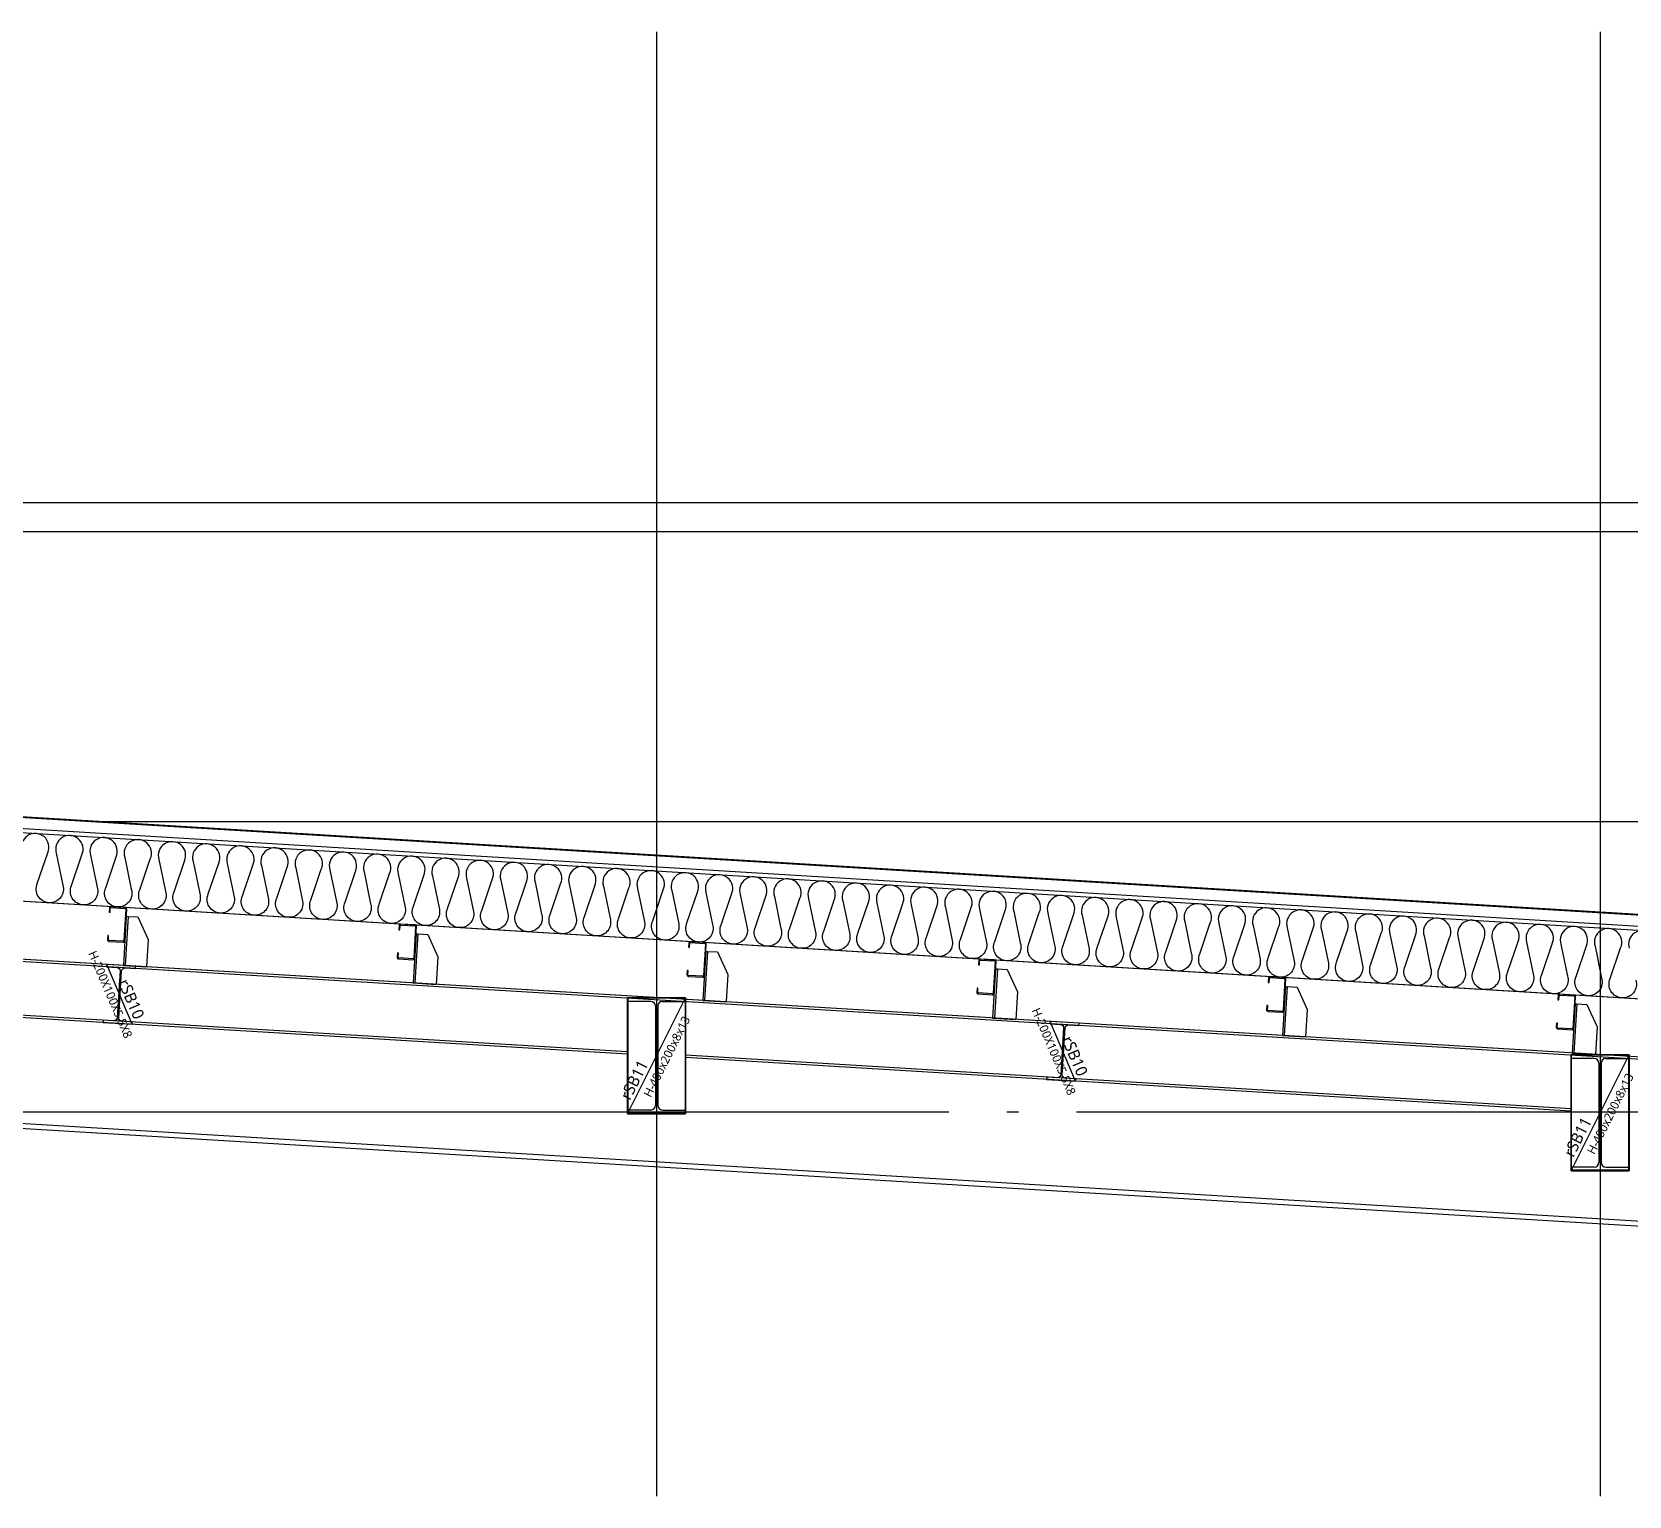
# Model space of a CAD drawing. Header units: millimetres. Extents: x 0 to 672800, y 0 to 118800.
# Drawn here: x 541715 to 547217, y 76671 to 81716 of the extents above; entities that cross this region are included whole.
import ezdxf
from ezdxf.enums import TextEntityAlignment as Align

# ---------------------------------------------------------------- set-up
doc = ezdxf.new("R2010")
doc.units = ezdxf.units.MM
doc.header["$LTSCALE"] = 200
doc.linetypes.add('CEN-GAUN', pattern=[32.2, 30, -1, 0.2, -1])
doc.layers.get('DEFPOINTS').update_dxf_attribs({"color": 137})
for name, color, linetype in [('0-S-col', 4, 'Continuous'), ('01외벽패널', 3, 'Continuous'), ('09GIRDER', 2, 'Continuous'), ('6ELE', 6, 'Continuous'), ('8ELE', 8, 'Continuous'), ('A-ELE-9', 9, 'Continuous'), ('A-STL4', 4, 'Continuous'), ('CEN', 1, 'CEN-GAUN'), ('ELE-6', 6, 'Continuous'), ('ELE-8', 8, 'Continuous'), ('ELE-STL', 252, 'Continuous'), ('Insul', 252, 'Continuous'), ('PANEL', 6, 'Continuous'), ('S-253', 252, 'Continuous'), ('STEEL-E', 6, 'Continuous'), ('SYP_INSUL', 252, 'Continuous')]:
    doc.layers.add(name, color=color, linetype=linetype)
doc.layers.add('Defpoint', color=125, linetype='Continuous', plot=False)
doc.styles.add('스타일1', font='malgun.ttf')

# ---------------------------------------------------------------- blocks, each defined once
blk = doc.blocks.new('PURLIN-120x60')
at = {"layer": 'A-ELE-9', "linetype": 'ByBlock'}
for p, q in [((-40, 170), (-80, 95)), ((-6, 170), (-40, 170)), ((-6, 170), (-6, 0)), ((0, 170), (0, 0)), ((-80, 95), (-80, 0)), ((0, 0), (-80, 0))]:
    blk.add_line(p, q, dxfattribs=at)
at = {"layer": 'A-ELE-9'}
blk.add_line((0, 170), (-6, 170), dxfattribs=at)
at = {"layer": 'A-STL4'}
blk.add_lwpolyline([(56.8, 100), (60, 100), (60, 85.4, -0.414214), (54.6, 80), (5.5, 80, -0.414214), (0, 85.4), (0, 194.6, -0.414214), (5.5, 200), (54.6, 200, -0.414214), (60, 194.6), (60, 180), (56.8, 180), (56.8, 194.3, 0.414214), (54.3, 196.8), (5.8, 196.8, 0.414214), (3.2, 194.3), (3.2, 85.7, 0.414214), (5.8, 83.2), (54.3, 83.2, 0.414214), (56.8, 85.7)], format="xyb", close=True, dxfattribs=at)
blk = doc.blocks.new('stud-12')
at = {"layer": 'ELE-8'}
for p, q in [((29753.7, 200), (14794.6, 200)), ((29647, 0), (14806.7, 0))]:
    blk.add_line(p, q, dxfattribs=at)
at = {"xscale": -0.9999999999999999, "rotation": 359.9999999996471}
for p in [(22000, 0), (23000, 0), (24000, 0), (25000, 0), (26000, 0), (27000, 0)]:
    blk.add_blockref('PURLIN-120x60', p, dxfattribs=at)
blk = doc.blocks.new('*U463')
for p, q in [((80, 387), (0, 387)), ((120, 387), (200, 387)), ((96, 371), (96, 29)), ((104, 371), (104, 29)), ((80, 13), (0, 13)), ((120, 13), (200, 13))]:
    blk.add_line(p, q)
for points in [[(200, 387), (200, 400), (0, 400), (0, 387)], [(0, 13), (0, 0), (200, 0), (200, 13)]]:
    blk.add_lwpolyline(points)
for centre, start, end in [((80, 371), 0, 90), ((120, 371), 90, 180), ((80, 29), 270, 0), ((120, 29), 180, 270)]:
    blk.add_arc(centre, 16, start, end)
blk = doc.blocks.new('SG-rSB11')
at = {"layer": 'DEFPOINTS'}
blk.add_line((-100, -400), (100, 0), dxfattribs=at)
blk.add_lwpolyline([(-100, 0), (100, 0), (100, -400), (-100, -400)], close=True, dxfattribs=at)
at = {"layer": '09GIRDER'}
blk.add_blockref('*U463', (-100, -400), dxfattribs=at)
at = {"layer": 'DEFPOINTS', "style": '스타일1'}
for s, height, p in [('H-400x200x8x13', 30, (35.1, -203.1)), ('rSB11', 40, (-77.4, -283.2, 0))]:
    blk.add_text(s, height=height, rotation=63.3193, dxfattribs=at).set_placement(p, align=Align.MIDDLE_CENTER)

msp = doc.modelspace()

# ---------------------------------------------------------------- linework, layer by layer
at = {"layer": '0-S-col', "color": 8}
for p, q in [((550366.7, 77986.9), (534849.5, 78925.2)), ((543767.2, 78201.7), (540716.7, 78386.1)), ((543767.2, 78193.6), (540716.7, 78378.1)), ((550217.2, 77438), (537517.2, 78205.9)), ((547017.2, 78005.1), (543967.2, 78189.6)), ((547017.2, 77997.1), (543967.2, 78181.5))]:
    msp.add_line(p, q, dxfattribs=at)
at = {"layer": '01외벽패널'}
msp.add_lwpolyline([(534850, 79370), (549796.1, 78466.3), (549781.9, 78230.7), (534850, 79133.5)], dxfattribs=at)
at = {"layer": '6ELE'}
msp.add_line((534850, 80094.9), (550832.2, 80094.9), dxfattribs=at)
at = {"layer": '8ELE'}
for p, q in [((534850, 79994.9), (550222.2, 79994.9)), ((541947.3, 78994.9), (550267.2, 78994.9))]:
    msp.add_line(p, q, dxfattribs=at)
at = {"layer": 'CEN'}
for p, q in [((532433.9, 80094.9), (554537.6, 80094.9)), ((532433.9, 77994.9), (554537.6, 77994.9))]:
    msp.add_line(p, q, dxfattribs=at)
at = {"layer": 'Defpoint'}
for p, q in [((543867.2, 81715.9), (543867.2, 76670.7)), ((547117.2, 81715.9), (547117.2, 76670.7))]:
    msp.add_line(p, q, dxfattribs=at)
at = {"layer": 'DEFPOINTS'}
for p, q in [((542060.6, 78296.8), (541972.8, 78502.5)), ((545310.6, 78100.3), (545222.8, 78306))]:
    msp.add_line(p, q, dxfattribs=at)
for points in [[(542060.6, 78296.8), (542061, 78304.8), (542024.9, 78307, -0.414214), (542014.5, 78318.6), (542024.3, 78480.3, -0.414214), (542036, 78490.7), (542072.1, 78488.5), (542072.6, 78496.5), (541972.8, 78502.5), (541972.3, 78494.5), (542008.5, 78492.3, -0.414214), (542018.8, 78480.7), (542009.1, 78319, -0.414214), (541997.4, 78308.7), (541961.2, 78310.8), (541960.7, 78302.9)], [(545310.6, 78100.3), (545311, 78108.3), (545274.9, 78110.5, -0.414214), (545264.5, 78122.1), (545274.3, 78283.8, -0.414214), (545286, 78294.2), (545322.1, 78292), (545322.6, 78300), (545222.8, 78306), (545222.3, 78298), (545258.5, 78295.8, -0.414214), (545268.8, 78284.2), (545259.1, 78122.5, -0.414214), (545247.4, 78112.1), (545211.2, 78114.3), (545210.7, 78106.4)]]:
    msp.add_lwpolyline(points, format="xyb", close=True, dxfattribs=at)
at = {"layer": 'ELE-6'}
msp.add_lwpolyline([(534850, 79384), (549948.8, 78471.1), (549951, 78511), (534850, 79424.1)], dxfattribs=at)
at = {"layer": 'ELE-STL'}
msp.add_line((543867.2, 79994.9), (543867.2, 78878.9), dxfattribs=at)
at = {"layer": 'Insul'}
for points in [[(547240.1, 78448.4, -0.524856), (547192.2, 78387.3, -0.524856), (547152, 78453.8), (547187.8, 78559.9, 1.449198), (547099.7, 78565.2), (547122.3, 78455.6, -0.524856), (547074.4, 78394.4, -0.524856), (547034.2, 78460.9), (547070, 78567, 1.449198), (546981.9, 78572.3), (547004.6, 78462.7, -0.524856), (546956.6, 78401.5, -0.524856), (546916.5, 78468), (546952.2, 78574.1, 1.449198), (546864.1, 78579.5), (546886.8, 78469.8, -0.524856), (546838.9, 78408.6, -0.524856), (546798.7, 78475.1), (546834.4, 78581.3, 1.449198), (546746.3, 78586.6), (546769, 78476.9, -0.524856), (546721.1, 78415.8, -0.524856), (546680.9, 78482.3), (546716.6, 78588.4, 1.449198), (546628.5, 78593.7), (546651.2, 78484.1, -0.524856), (546603.3, 78422.9, -0.524856), (546563.1, 78489.4), (546598.8, 78595.5, 1.449198), (546510.7, 78600.8), (546533.4, 78491.2, -0.524856), (546485.5, 78430, -0.524856), (546445.3, 78496.5), (546481, 78602.6, 1.449198), (546392.9, 78608), (546415.6, 78498.3, -0.524856), (546367.7, 78437.1, -0.524856), (546327.5, 78503.6), (546363.3, 78609.8, 1.449198), (546275.2, 78615.1), (546297.8, 78505.4, -0.524856), (546249.9, 78444.2, -0.524856), (546209.7, 78510.7), (546245.5, 78616.9, 1.449198), (546157.4, 78622.2), (546180.1, 78512.5, -0.524856), (546132.1, 78451.4, -0.524856), (546092, 78517.9), (546127.7, 78624, 1.449198), (546039.6, 78629.3), (546062.3, 78519.7, -0.524856), (546014.4, 78458.5, -0.524856), (545974.2, 78525), (546009.9, 78631.1, 1.449198), (545921.8, 78636.4), (545944.5, 78526.8, -0.524856), (545896.6, 78465.6, -0.524856), (545856.4, 78532.1), (545892.1, 78638.2, 1.449198), (545804, 78643.6), (545826.7, 78533.9, -0.524856), (545778.8, 78472.7, -0.524856), (545738.6, 78539.2), (545774.3, 78645.4, 1.449198), (545686.2, 78650.7), (545708.9, 78541, -0.524856), (545661, 78479.9, -0.524856), (545620.8, 78546.4), (545656.6, 78652.5, 1.449198), (545568.4, 78657.8), (545591.1, 78548.2, -0.524856), (545543.2, 78487, -0.524856), (545503, 78553.5), (545538.8, 78659.6, 1.449198), (545450.7, 78664.9), (545473.4, 78555.3, -0.524856), (545425.4, 78494.1, -0.524856), (545385.2, 78560.6), (545421, 78666.7, 1.449198), (545332.9, 78672.1), (545355.6, 78562.4, -0.524856), (545307.7, 78501.2, -0.524856), (545267.5, 78567.7), (545303.2, 78673.8, 1.449198), (545215.1, 78679.2), (545237.8, 78569.5, -0.524856), (545189.9, 78508.3, -0.524856), (545149.7, 78574.8), (545185.4, 78681, 1.449198), (545097.3, 78686.3), (545120, 78576.6, -0.524856), (545072.1, 78515.5, -0.524856), (545031.9, 78582), (545067.6, 78688.1, 1.449198), (544979.5, 78693.4), (545002.2, 78583.8, -0.524856), (544954.3, 78522.6, -0.524856), (544914.1, 78589.1), (544949.8, 78695.2, 1.449198), (544861.7, 78700.5), (544884.4, 78590.9, -0.524856), (544836.5, 78529.7, -0.524856), (544796.3, 78596.2), (544832.1, 78702.3, 1.449198), (544744, 78707.7), (544766.6, 78598, -0.524856), (544718.7, 78536.8, -0.524856), (544678.5, 78603.3), (544714.3, 78709.5, 1.449198), (544626.2, 78714.8), (544648.9, 78605.1, -0.524856), (544600.9, 78544, -0.524856), (544560.8, 78610.5), (544596.5, 78716.6, 1.449198), (544508.4, 78721.9), (544531.1, 78612.3, -0.524856), (544483.2, 78551.1, -0.524856), (544443, 78617.6), (544478.7, 78723.7, 1.449198), (544390.6, 78729), (544413.3, 78619.4, -0.524856), (544365.4, 78558.2, -0.524856), (544325.2, 78624.7), (544360.9, 78730.8, 1.449198), (544272.8, 78736.2), (544295.5, 78626.5, -0.524856), (544247.6, 78565.3, -0.524856), (544207.4, 78631.8), (544243.1, 78737.9, 1.449198), (544155, 78743.3), (544177.7, 78633.6, -0.524856), (544129.8, 78572.4, -0.524856), (544089.6, 78638.9), (544125.3, 78745.1, 1.449198), (544037.2, 78750.4), (544059.9, 78640.7, -0.524856), (544012, 78579.6, -0.524856), (543971.8, 78646.1), (544007.6, 78752.2, 1.449198), (543919.5, 78757.5), (543942.1, 78647.9, -0.524856), (543894.2, 78586.7, -0.524856), (543854, 78653.2), (543889.8, 78759.3, 1.449198), (543801.7, 78764.6), (543824.4, 78655, -0.524856), (543776.5, 78593.8, -0.524856), (543736.3, 78660.3), (543772, 78766.4, 1.449198), (543683.9, 78771.8), (543706.6, 78662.1, -0.524856), (543658.7, 78600.9, -0.524856), (543618.5, 78667.4), (543654.2, 78773.6, 1.449198), (543566.1, 78778.9), (543588.8, 78669.2, -0.524856), (543540.9, 78608, -0.524856), (543500.7, 78674.6), (543536.4, 78780.7, 1.449198), (543448.3, 78786), (543471, 78676.3, -0.524856), (543423.1, 78615.2, -0.524856), (543382.9, 78681.7), (543418.6, 78787.8, 1.449198), (543330.5, 78793.1), (543353.2, 78683.5, -0.524856), (543305.3, 78622.3, -0.524856), (543265.1, 78688.8), (543300.9, 78794.9, 1.449198), (543212.8, 78800.2), (543235.4, 78690.6, -0.524856), (543187.5, 78629.4, -0.524856), (543147.3, 78695.9), (543183.1, 78802, 1.449198), (543095, 78807.4), (543117.7, 78697.7, -0.524856), (543069.7, 78636.5, -0.524856), (543029.5, 78703), (543065.3, 78809.2, 1.449198), (542977.2, 78814.5), (542999.9, 78704.8, -0.524856), (542952, 78643.7, -0.524856), (542911.8, 78710.2), (542947.5, 78816.3, 1.449198), (542859.4, 78821.6), (542882.1, 78712, -0.524856), (542834.2, 78650.8, -0.524856), (542794, 78717.3), (542829.7, 78823.4, 1.449198), (542741.6, 78828.7), (542764.3, 78719.1, -0.524856), (542716.4, 78657.9, -0.524856), (542676.2, 78724.4), (542711.9, 78830.5, 1.449198), (542623.8, 78835.9), (542646.5, 78726.2, -0.524856), (542598.6, 78665, -0.524856), (542558.4, 78731.5), (542594.1, 78837.7, 1.449198), (542506, 78843), (542528.7, 78733.3, -0.524856), (542480.8, 78672.1, -0.524856), (542440.6, 78738.6), (542476.4, 78844.8, 1.449198), (542388.3, 78850.1), (542410.9, 78740.4, -0.524856), (542363, 78679.3, -0.524856), (542322.8, 78745.8), (542358.6, 78851.9, 1.449198), (542270.5, 78857.2), (542293.2, 78747.6, -0.524856), (542245.2, 78686.4, -0.524856), (542205.1, 78752.9), (542240.8, 78859, 1.449198), (542152.7, 78864.3), (542175.4, 78754.7, -0.524856), (542127.5, 78693.5, -0.524856), (542087.3, 78760), (542123, 78866.1, 1.449198), (542034.9, 78871.5), (542057.6, 78761.8, -0.524856), (542009.7, 78700.6, -0.524856), (541969.5, 78767.1), (542005.2, 78873.3, 1.449198), (541917.1, 78878.6), (541939.8, 78768.9, -0.524856), (541891.9, 78707.8, -0.524856), (541851.7, 78774.3), (541887.4, 78880.4, 1.449198), (541799.3, 78885.7), (541822, 78776.1, -0.524856), (541774.1, 78714.9, -0.524856), (541733.9, 78781.4), (541769.7, 78887.5, 1.449198), (541681.5, 78892.8)], [(547305.5, 78552.8, 1.449198), (547217.4, 78558.1)]]:
    msp.add_lwpolyline(points, format="xyb", dxfattribs=at)
at = {"layer": 'S-253'}
for points in [[(543767.7, 77992), (543966.7, 77992), (543966.7, 78388), (543767.7, 78388)], [(547017.7, 77795.4), (547216.7, 77795.4), (547216.7, 78191.4), (547017.7, 78191.4)]]:
    msp.add_lwpolyline(points, close=True, dxfattribs=at)
at = {"layer": 'STEEL-E'}
for p, q in [((550367.2, 77994.9), (534850, 78933.2)), ((550217.2, 77420.9), (537517.2, 78188.8))]:
    msp.add_line(p, q, dxfattribs=at)
at = {"layer": 'SYP_INSUL'}
msp.add_line((549950.9, 78508), (534850, 79421.1), dxfattribs=at)

# ---------------------------------------------------------------- block references
at = {"layer": 'PANEL', "rotation": 356.5398167710138}
msp.add_blockref('stud-12', (520070.3, 79826.8), dxfattribs=at)
at = {"layer": 'S-253'}
for p in [(543867.2, 78388), (547117.2, 78191.4)]:
    msp.add_blockref('SG-rSB11', p, dxfattribs=at)

# ---------------------------------------------------------------- texts
at = {"layer": 'DEFPOINTS', "style": '스타일1'}
for s, height, p in [('H-200X100X5.5X8', 30, (541985.4, 78399.2)), ('rSB10', 40, (542057.8, 78383.5, 0)), ('H-200X100X5.5X8', 30, (545235.4, 78202.7)), ('rSB10', 40, (545307.8, 78187, 0))]:
    msp.add_text(s, height=height, rotation=293.1049, dxfattribs=at).set_placement(p, align=Align.MIDDLE_CENTER)

doc.saveas('drawing.dxf')
